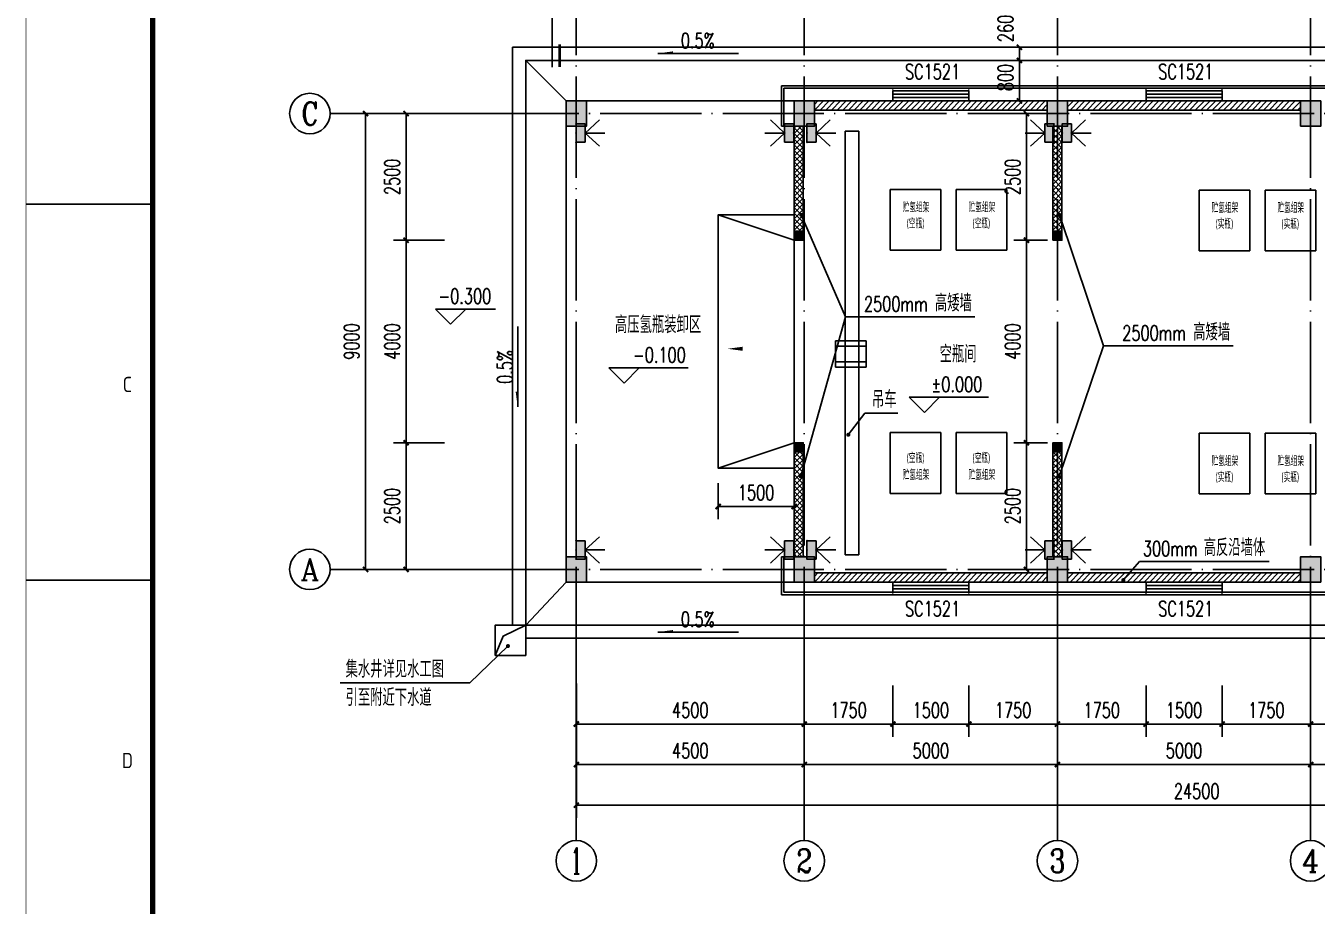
# Model space of a CAD drawing. Extents: x 170390 to 475615, y -37034 to 38097.
# Drawn here: x 291645 to 317145, y -245 to 17137 of the extents above; entities that cross this region are included whole.
import ezdxf
from ezdxf.enums import TextEntityAlignment as Align

# ---------------------------------------------------------------- set-up
doc = ezdxf.new("R2010")
doc.units = 0
doc.header["$LTSCALE"] = 1000
doc.header["$MEASUREMENT"] = 0
doc.linetypes.add('DASHED', pattern=[19.05, 12.7, -6.35])
doc.linetypes.add('DOTE', pattern=[2.42, 2, -0.2, 0.02, -0.2])
doc.layers.get('0').update_dxf_attribs({"color": 8})
doc.layers.get('Defpoints').update_dxf_attribs({"color": 8})
for name, color, linetype in [('-人员定位', 6, 'Continuous'), ('3T_WOOD', 8, 'Continuous'), ('AXIS', 8, 'Continuous'), ('AXIS_TEXT', 8, 'Continuous'), ('COLUMN', 8, 'Continuous'), ('DIM_ELEV', 8, 'Continuous'), ('DIM_IDEN', 8, 'Continuous'), ('DIM_LEAD', 8, 'Continuous'), ('DIM_SYMB', 8, 'Continuous'), ('DOTE', 8, 'DOTE'), ('PUB_DIM', 8, 'Continuous'), ('PUB_HATCH', 8, 'Continuous'), ('PUB_TEXT', 8, 'Continuous'), ('WALL', 8, 'Continuous'), ('WINDOW', 8, 'Continuous'), ('WINDOW_TEXT', 8, 'Continuous'), ('坡道', 8, 'Continuous'), ('设备外形', 8, 'Continuous'), ('轻质板', 8, 'Continuous')]:
    doc.layers.add(name, color=color, linetype=linetype)
doc.styles.add('_TCH_AXIS', font='COMPLEX.shx', dxfattribs={"bigfont": 'dxt.shx'})
doc.styles.add('_TCH_DIM', font='SIMPLEX', dxfattribs={"bigfont": 'GBCBIG'})
doc.styles.add('_TCH_DIM_T3', font='SIMPLEX', dxfattribs={"width": 0.705882, "bigfont": 'GBCBIG'})
doc.styles.add('_TCH_WINDOW', font='SIMPLEX', dxfattribs={"bigfont": 'GBCBIG'})
doc.styles.add('COMPLEX', font='COMPLEX')
doc.styles.get("Standard").update_dxf_attribs({"font": 'GBENOR', "bigfont": 'GBCBIG'})
doc.dimstyles.new('_TCH_ARCH&&100', dxfattribs={"dimtxt": 297.5, "dimasz": 100, "dimexe": 250, "dimexo": 300, "dimgap": 126.25, "dimtad": 1, "dimdec": 0, "dimzin": 0, "dimdsep": 46, "dimtxsty": '_TCH_DIM_T3', "dimblk": 'ARCHTICK', "dimcen": 0.09, "dimclrt": 7, "dimazin": 2, "dimtfac": 1, "dimtdec": 0, "dimtix": 1, "dimtmove": 2, "dimatfit": 3, "dimldrblk": 'ARCHTICK', "dimfxl": 0, "dimtolj": 1, "dimtzin": 0, "dimarcsym": 0})

# ---------------------------------------------------------------- blocks, each defined once
blk = doc.blocks.new('GEDI_WK_A1')
at = {"color": 3}
for p, q in [((25, 445.5), (0, 445.5)), ((25, 371.25), (0, 371.25))]:
    blk.add_line(p, q, dxfattribs=at)
for points, const_width in [([(0, 0), (841, 0), (841, 594), (0, 594)], 0.1), ([(25, 10), (831, 10), (831, 584), (25, 584)], 1)]:
    blk.add_lwpolyline(points, close=True, dxfattribs=dict(at, const_width=const_width))
for s, p in [('C', (20, 408.38)), ('D', (20, 334.12))]:
    blk.add_text(s, height=3, dxfattribs=at).set_placement(p, align=Align.CENTER)
blk = doc.blocks.new('_ArchTick')
at = {"color": 0, "linetype": 'ByBlock', "const_width": 0.4}
blk.add_lwpolyline([(-0.5, -0.5), (0.5, 0.5)], dxfattribs=at)
blk = doc.blocks.new('*D35')
at = {"layer": 'Defpoints', "color": 0, "transparency": 16777216}
for p in [(311404, 8904), (312119, 8904), (312119, 6404)]:
    blk.add_point(p, dxfattribs=at)
at = {"layer": 'PUB_DIM', "color": 0, "lineweight": -2, "transparency": 16777216}
for p, q in [((311819, 8904), (311154, 8904)), ((311404, 6404), (311404, 8904)), ((311819, 6404), (311154, 6404))]:
    blk.add_line(p, q, dxfattribs=at)
at = {"layer": 'PUB_DIM', "color": 0, "lineweight": -2, "transparency": 16777216, "xscale": 100, "yscale": 100, "zscale": 100}
for p, rotation in [((311404, 8904), 90), ((311404, 6404), 270)]:
    blk.add_blockref('_ArchTick', p, dxfattribs=dict(at, rotation=rotation))
at = {"layer": 'PUB_DIM', "color": 7, "transparency": 16777216, "insert": (311129, 7654), "char_height": 297.5, "attachment_point": 5, "rotation": 90, "style": '_TCH_DIM_T3'}
blk.add_mtext('\\A1;2500', dxfattribs=at)
blk = doc.blocks.new('*D36')
at = {"layer": 'Defpoints', "color": 0, "transparency": 16777216}
for p in [(311404, 12904), (312119, 12904), (312119, 8904)]:
    blk.add_point(p, dxfattribs=at)
at = {"layer": 'PUB_DIM', "color": 0, "lineweight": -2, "transparency": 16777216}
for p, q in [((311819, 12904), (311154, 12904)), ((311404, 8904), (311404, 12904)), ((311819, 8904), (311154, 8904))]:
    blk.add_line(p, q, dxfattribs=at)
at = {"layer": 'PUB_DIM', "color": 0, "lineweight": -2, "transparency": 16777216, "xscale": 100, "yscale": 100, "zscale": 100}
for p, rotation in [((311404, 12904), 90), ((311404, 8904), 270)]:
    blk.add_blockref('_ArchTick', p, dxfattribs=dict(at, rotation=rotation))
at = {"layer": 'PUB_DIM', "color": 7, "transparency": 16777216, "insert": (311129, 10904), "char_height": 297.5, "attachment_point": 5, "rotation": 90, "style": '_TCH_DIM_T3'}
blk.add_mtext('\\A1;4000', dxfattribs=at)
blk = doc.blocks.new('*D37')
at = {"layer": 'Defpoints', "color": 0, "transparency": 16777216}
for p in [(311404, 15404), (312119, 15404), (312119, 12904)]:
    blk.add_point(p, dxfattribs=at)
at = {"layer": 'PUB_DIM', "color": 0, "lineweight": -2, "transparency": 16777216}
for p, q in [((311819, 15404), (311154, 15404)), ((311404, 12904), (311404, 15404)), ((311819, 12904), (311154, 12904))]:
    blk.add_line(p, q, dxfattribs=at)
at = {"layer": 'PUB_DIM', "color": 0, "lineweight": -2, "transparency": 16777216, "xscale": 100, "yscale": 100, "zscale": 100}
for p, rotation in [((311404, 15404), 90), ((311404, 12904), 270)]:
    blk.add_blockref('_ArchTick', p, dxfattribs=dict(at, rotation=rotation))
at = {"layer": 'PUB_DIM', "color": 7, "transparency": 16777216, "insert": (311129, 14154), "char_height": 297.5, "attachment_point": 5, "rotation": 90, "style": '_TCH_DIM_T3'}
blk.add_mtext('\\A1;2500', dxfattribs=at)
blk = doc.blocks.new('*D75')
at = {"layer": 'Defpoints', "color": 0, "transparency": 16777216}
for p in [(305316, 8404), (306816, 8404), (306816, 7646)]:
    blk.add_point(p, dxfattribs=at)
at = {"layer": 'PUB_DIM', "color": 0, "lineweight": -2, "transparency": 16777216}
for p, q in [((305316, 8104), (305316, 7396)), ((306816, 8104), (306816, 7396)), ((305316, 7646), (306816, 7646))]:
    blk.add_line(p, q, dxfattribs=at)
at = {"layer": 'PUB_DIM', "color": 0, "lineweight": -2, "transparency": 16777216, "xscale": 100, "yscale": 100, "zscale": 100, "rotation": 180}
blk.add_blockref('_ArchTick', (305316, 7646), dxfattribs=at)
at = {"layer": 'PUB_DIM', "color": 0, "lineweight": -2, "transparency": 16777216, "xscale": 100, "yscale": 100, "zscale": 100}
blk.add_blockref('_ArchTick', (306816, 7646), dxfattribs=at)
at = {"layer": 'PUB_DIM', "color": 7, "transparency": 16777216, "insert": (306066, 7921), "char_height": 297.5, "attachment_point": 5, "style": '_TCH_DIM_T3'}
blk.add_mtext('\\A1;1500', dxfattribs=at)
blk = doc.blocks.new('*D174')
at = {"layer": 'Defpoints', "color": 0, "transparency": 16777216}
for p in [(299154, 8904), (300214, 8904), (300214, 6404)]:
    blk.add_point(p, dxfattribs=at)
at = {"layer": 'PUB_DIM', "color": 0, "lineweight": -2, "transparency": 16777216}
for p, q in [((299914, 8904), (298904, 8904)), ((299154, 6404), (299154, 8904)), ((299914, 6404), (298904, 6404))]:
    blk.add_line(p, q, dxfattribs=at)
at = {"layer": 'PUB_DIM', "color": 0, "lineweight": -2, "transparency": 16777216, "xscale": 100, "yscale": 100, "zscale": 100}
for p, rotation in [((299154, 8904), 90), ((299154, 6404), 270)]:
    blk.add_blockref('_ArchTick', p, dxfattribs=dict(at, rotation=rotation))
at = {"layer": 'PUB_DIM', "color": 7, "transparency": 16777216, "insert": (298879, 7654), "char_height": 297.5, "attachment_point": 5, "rotation": 90, "style": '_TCH_DIM_T3'}
blk.add_mtext('\\A1;2500', dxfattribs=at)
blk = doc.blocks.new('*D175')
at = {"layer": 'Defpoints', "color": 0, "transparency": 16777216}
for p in [(299154, 12904), (300214, 12904), (300214, 8904)]:
    blk.add_point(p, dxfattribs=at)
at = {"layer": 'PUB_DIM', "color": 0, "lineweight": -2, "transparency": 16777216}
for p, q in [((299914, 12904), (298904, 12904)), ((299154, 8904), (299154, 12904)), ((299914, 8904), (298904, 8904))]:
    blk.add_line(p, q, dxfattribs=at)
at = {"layer": 'PUB_DIM', "color": 0, "lineweight": -2, "transparency": 16777216, "xscale": 100, "yscale": 100, "zscale": 100}
for p, rotation in [((299154, 12904), 90), ((299154, 8904), 270)]:
    blk.add_blockref('_ArchTick', p, dxfattribs=dict(at, rotation=rotation))
at = {"layer": 'PUB_DIM', "color": 7, "transparency": 16777216, "insert": (298879, 10904), "char_height": 297.5, "attachment_point": 5, "rotation": 90, "style": '_TCH_DIM_T3'}
blk.add_mtext('\\A1;4000', dxfattribs=at)
blk = doc.blocks.new('*D176')
at = {"layer": 'Defpoints', "color": 0, "transparency": 16777216}
for p in [(299154, 15404), (300214, 15404), (300214, 12904)]:
    blk.add_point(p, dxfattribs=at)
at = {"layer": 'PUB_DIM', "color": 0, "lineweight": -2, "transparency": 16777216}
for p, q in [((299914, 15404), (298904, 15404)), ((299154, 12904), (299154, 15404)), ((299914, 12904), (298904, 12904))]:
    blk.add_line(p, q, dxfattribs=at)
at = {"layer": 'PUB_DIM', "color": 0, "lineweight": -2, "transparency": 16777216, "xscale": 100, "yscale": 100, "zscale": 100}
for p, rotation in [((299154, 15404), 90), ((299154, 12904), 270)]:
    blk.add_blockref('_ArchTick', p, dxfattribs=dict(at, rotation=rotation))
at = {"layer": 'PUB_DIM', "color": 7, "transparency": 16777216, "insert": (298879, 14154), "char_height": 297.5, "attachment_point": 5, "rotation": 90, "style": '_TCH_DIM_T3'}
blk.add_mtext('\\A1;2500', dxfattribs=at)
blk = doc.blocks.new('*D183')
at = {"layer": 'Defpoints', "color": 0, "transparency": 16777216}
for p in [(302516, 4410), (307016, 4410), (307016, 3350)]:
    blk.add_point(p, dxfattribs=at)
at = {"layer": 'PUB_DIM', "color": 0, "lineweight": -2, "transparency": 16777216}
for p, q in [((302516, 4110), (302516, 3100)), ((307016, 4110), (307016, 3100)), ((302516, 3350), (307016, 3350))]:
    blk.add_line(p, q, dxfattribs=at)
at = {"layer": 'PUB_DIM', "color": 0, "lineweight": -2, "transparency": 16777216, "xscale": 100, "yscale": 100, "zscale": 100, "rotation": 180}
blk.add_blockref('_ArchTick', (302516, 3350), dxfattribs=at)
at = {"layer": 'PUB_DIM', "color": 0, "lineweight": -2, "transparency": 16777216, "xscale": 100, "yscale": 100, "zscale": 100}
blk.add_blockref('_ArchTick', (307016, 3350), dxfattribs=at)
at = {"layer": 'PUB_DIM', "color": 7, "transparency": 16777216, "insert": (304766, 3625), "char_height": 297.5, "attachment_point": 5, "style": '_TCH_DIM_T3'}
blk.add_mtext('\\A1;4500', dxfattribs=at)
blk = doc.blocks.new('*D184')
at = {"layer": 'Defpoints', "color": 0, "transparency": 16777216}
for p in [(307016, 4410), (308766, 4410), (308766, 3350)]:
    blk.add_point(p, dxfattribs=at)
at = {"layer": 'PUB_DIM', "color": 0, "lineweight": -2, "transparency": 16777216}
for p, q in [((307016, 4110), (307016, 3100)), ((308766, 4110), (308766, 3100)), ((307016, 3350), (308766, 3350))]:
    blk.add_line(p, q, dxfattribs=at)
at = {"layer": 'PUB_DIM', "color": 0, "lineweight": -2, "transparency": 16777216, "xscale": 100, "yscale": 100, "zscale": 100, "rotation": 180}
blk.add_blockref('_ArchTick', (307016, 3350), dxfattribs=at)
at = {"layer": 'PUB_DIM', "color": 0, "lineweight": -2, "transparency": 16777216, "xscale": 100, "yscale": 100, "zscale": 100}
blk.add_blockref('_ArchTick', (308766, 3350), dxfattribs=at)
at = {"layer": 'PUB_DIM', "color": 7, "transparency": 16777216, "insert": (307891, 3625), "char_height": 297.5, "attachment_point": 5, "style": '_TCH_DIM_T3'}
blk.add_mtext('\\A1;1750', dxfattribs=at)
blk = doc.blocks.new('*D185')
at = {"layer": 'Defpoints', "color": 0, "transparency": 16777216}
for p in [(308766, 4410), (310266, 4410), (310266, 3350)]:
    blk.add_point(p, dxfattribs=at)
at = {"layer": 'PUB_DIM', "color": 0, "lineweight": -2, "transparency": 16777216}
for p, q in [((308766, 4110), (308766, 3100)), ((310266, 4110), (310266, 3100)), ((308766, 3350), (310266, 3350))]:
    blk.add_line(p, q, dxfattribs=at)
at = {"layer": 'PUB_DIM', "color": 0, "lineweight": -2, "transparency": 16777216, "xscale": 100, "yscale": 100, "zscale": 100, "rotation": 180}
blk.add_blockref('_ArchTick', (308766, 3350), dxfattribs=at)
at = {"layer": 'PUB_DIM', "color": 0, "lineweight": -2, "transparency": 16777216, "xscale": 100, "yscale": 100, "zscale": 100}
blk.add_blockref('_ArchTick', (310266, 3350), dxfattribs=at)
at = {"layer": 'PUB_DIM', "color": 7, "transparency": 16777216, "insert": (309516, 3625), "char_height": 297.5, "attachment_point": 5, "style": '_TCH_DIM_T3'}
blk.add_mtext('\\A1;1500', dxfattribs=at)
blk = doc.blocks.new('*D186')
at = {"layer": 'Defpoints', "color": 0, "transparency": 16777216}
for p in [(310266, 4410), (312016, 4410), (312016, 3350)]:
    blk.add_point(p, dxfattribs=at)
at = {"layer": 'PUB_DIM', "color": 0, "lineweight": -2, "transparency": 16777216}
for p, q in [((310266, 4110), (310266, 3100)), ((312016, 4110), (312016, 3100)), ((310266, 3350), (312016, 3350))]:
    blk.add_line(p, q, dxfattribs=at)
at = {"layer": 'PUB_DIM', "color": 0, "lineweight": -2, "transparency": 16777216, "xscale": 100, "yscale": 100, "zscale": 100, "rotation": 180}
blk.add_blockref('_ArchTick', (310266, 3350), dxfattribs=at)
at = {"layer": 'PUB_DIM', "color": 0, "lineweight": -2, "transparency": 16777216, "xscale": 100, "yscale": 100, "zscale": 100}
blk.add_blockref('_ArchTick', (312016, 3350), dxfattribs=at)
at = {"layer": 'PUB_DIM', "color": 7, "transparency": 16777216, "insert": (311141, 3625), "char_height": 297.5, "attachment_point": 5, "style": '_TCH_DIM_T3'}
blk.add_mtext('\\A1;1750', dxfattribs=at)
blk = doc.blocks.new('*D187')
at = {"layer": 'Defpoints', "color": 0, "transparency": 16777216}
for p in [(312016, 4410), (313766, 4410), (313766, 3350)]:
    blk.add_point(p, dxfattribs=at)
at = {"layer": 'PUB_DIM', "color": 0, "lineweight": -2, "transparency": 16777216}
for p, q in [((312016, 4110), (312016, 3100)), ((313766, 4110), (313766, 3100)), ((312016, 3350), (313766, 3350))]:
    blk.add_line(p, q, dxfattribs=at)
at = {"layer": 'PUB_DIM', "color": 0, "lineweight": -2, "transparency": 16777216, "xscale": 100, "yscale": 100, "zscale": 100, "rotation": 180}
blk.add_blockref('_ArchTick', (312016, 3350), dxfattribs=at)
at = {"layer": 'PUB_DIM', "color": 0, "lineweight": -2, "transparency": 16777216, "xscale": 100, "yscale": 100, "zscale": 100}
blk.add_blockref('_ArchTick', (313766, 3350), dxfattribs=at)
at = {"layer": 'PUB_DIM', "color": 7, "transparency": 16777216, "insert": (312891, 3625), "char_height": 297.5, "attachment_point": 5, "style": '_TCH_DIM_T3'}
blk.add_mtext('\\A1;1750', dxfattribs=at)
blk = doc.blocks.new('*D188')
at = {"layer": 'Defpoints', "color": 0, "transparency": 16777216}
for p in [(313766, 4410), (315266, 4410), (315266, 3350)]:
    blk.add_point(p, dxfattribs=at)
at = {"layer": 'PUB_DIM', "color": 0, "lineweight": -2, "transparency": 16777216}
for p, q in [((313766, 4110), (313766, 3100)), ((315266, 4110), (315266, 3100)), ((313766, 3350), (315266, 3350))]:
    blk.add_line(p, q, dxfattribs=at)
at = {"layer": 'PUB_DIM', "color": 0, "lineweight": -2, "transparency": 16777216, "xscale": 100, "yscale": 100, "zscale": 100, "rotation": 180}
blk.add_blockref('_ArchTick', (313766, 3350), dxfattribs=at)
at = {"layer": 'PUB_DIM', "color": 0, "lineweight": -2, "transparency": 16777216, "xscale": 100, "yscale": 100, "zscale": 100}
blk.add_blockref('_ArchTick', (315266, 3350), dxfattribs=at)
at = {"layer": 'PUB_DIM', "color": 7, "transparency": 16777216, "insert": (314516, 3625), "char_height": 297.5, "attachment_point": 5, "style": '_TCH_DIM_T3'}
blk.add_mtext('\\A1;1500', dxfattribs=at)
blk = doc.blocks.new('*D189')
at = {"layer": 'Defpoints', "color": 0, "transparency": 16777216}
for p in [(315266, 4410), (317016, 4410), (317016, 3350)]:
    blk.add_point(p, dxfattribs=at)
at = {"layer": 'PUB_DIM', "color": 0, "lineweight": -2, "transparency": 16777216}
for p, q in [((315266, 4110), (315266, 3100)), ((317016, 4110), (317016, 3100)), ((315266, 3350), (317016, 3350))]:
    blk.add_line(p, q, dxfattribs=at)
at = {"layer": 'PUB_DIM', "color": 0, "lineweight": -2, "transparency": 16777216, "xscale": 100, "yscale": 100, "zscale": 100, "rotation": 180}
blk.add_blockref('_ArchTick', (315266, 3350), dxfattribs=at)
at = {"layer": 'PUB_DIM', "color": 0, "lineweight": -2, "transparency": 16777216, "xscale": 100, "yscale": 100, "zscale": 100}
blk.add_blockref('_ArchTick', (317016, 3350), dxfattribs=at)
at = {"layer": 'PUB_DIM', "color": 7, "transparency": 16777216, "insert": (316141, 3625), "char_height": 297.5, "attachment_point": 5, "style": '_TCH_DIM_T3'}
blk.add_mtext('\\A1;1750', dxfattribs=at)
blk = doc.blocks.new('*D190')
at = {"layer": 'Defpoints', "color": 0, "transparency": 16777216}
for p in [(317016, 4410), (318766, 4410), (318766, 3350)]:
    blk.add_point(p, dxfattribs=at)
at = {"layer": 'PUB_DIM', "color": 0, "lineweight": -2, "transparency": 16777216}
for p, q in [((317016, 4110), (317016, 3100)), ((318766, 4110), (318766, 3100)), ((317016, 3350), (318766, 3350))]:
    blk.add_line(p, q, dxfattribs=at)
at = {"layer": 'PUB_DIM', "color": 0, "lineweight": -2, "transparency": 16777216, "xscale": 100, "yscale": 100, "zscale": 100, "rotation": 180}
blk.add_blockref('_ArchTick', (317016, 3350), dxfattribs=at)
at = {"layer": 'PUB_DIM', "color": 0, "lineweight": -2, "transparency": 16777216, "xscale": 100, "yscale": 100, "zscale": 100}
blk.add_blockref('_ArchTick', (318766, 3350), dxfattribs=at)
at = {"layer": 'PUB_DIM', "color": 7, "transparency": 16777216, "insert": (317891, 3625), "char_height": 297.5, "attachment_point": 5, "style": '_TCH_DIM_T3'}
blk.add_mtext('\\A1;1750', dxfattribs=at)
blk = doc.blocks.new('*D197')
at = {"layer": 'Defpoints', "color": 0, "transparency": 16777216}
for p in [(310759, 16454), (311265, 16454), (310759, 15654)]:
    blk.add_point(p, dxfattribs=at)
at = {"layer": 'PUB_DIM', "color": 0, "lineweight": -2, "transparency": 16777216}
for p, q in [((311059, 16454), (311515, 16454)), ((311265, 15654), (311265, 16454)), ((311059, 15654), (311515, 15654))]:
    blk.add_line(p, q, dxfattribs=at)
at = {"layer": 'PUB_DIM', "color": 0, "lineweight": -2, "transparency": 16777216, "xscale": 100, "yscale": 100, "zscale": 100}
for p, rotation in [((311265, 16454), 90), ((311265, 15654), 270)]:
    blk.add_blockref('_ArchTick', p, dxfattribs=dict(at, rotation=rotation))
at = {"layer": 'PUB_DIM', "color": 7, "transparency": 16777216, "insert": (310990, 16115), "char_height": 297.5, "attachment_point": 5, "rotation": 90, "style": '_TCH_DIM_T3'}
blk.add_mtext('\\A1;800', dxfattribs=at)
blk = doc.blocks.new('*D198')
at = {"layer": 'Defpoints', "color": 0, "transparency": 16777216}
for p in [(310759, 16714), (311265, 16714), (310759, 16454)]:
    blk.add_point(p, dxfattribs=at)
at = {"layer": 'PUB_DIM', "color": 0, "lineweight": -2, "transparency": 16777216}
for p, q in [((311059, 16714), (311515, 16714)), ((311265, 16454), (311265, 16714)), ((311059, 16454), (311515, 16454))]:
    blk.add_line(p, q, dxfattribs=at)
at = {"layer": 'PUB_DIM', "color": 0, "lineweight": -2, "transparency": 16777216, "xscale": 100, "yscale": 100, "zscale": 100}
for p, rotation in [((311265, 16714), 90), ((311265, 16454), 270)]:
    blk.add_blockref('_ArchTick', p, dxfattribs=dict(at, rotation=rotation))
at = {"layer": 'PUB_DIM', "color": 7, "transparency": 16777216, "insert": (310990, 17084), "char_height": 297.5, "attachment_point": 5, "rotation": 90, "style": '_TCH_DIM_T3'}
blk.add_mtext('\\A1;260', dxfattribs=at)
blk = doc.blocks.new('*D199')
at = {"layer": 'AXIS', "color": 0, "lineweight": -2, "transparency": 16777216}
for p, q in [((300266, 15404), (298104, 15404)), ((298354, 6404), (298354, 15404)), ((300266, 6404), (298104, 6404))]:
    blk.add_line(p, q, dxfattribs=at)
at = {"layer": 'Defpoints', "color": 0, "transparency": 16777216}
for p in [(298354, 15404), (300566, 15404), (300566, 6404)]:
    blk.add_point(p, dxfattribs=at)
at = {"layer": 'AXIS', "color": 0, "lineweight": -2, "transparency": 16777216, "xscale": 100, "yscale": 100, "zscale": 100}
for p, rotation in [((298354, 15404), 90), ((298354, 6404), 270)]:
    blk.add_blockref('_ArchTick', p, dxfattribs=dict(at, rotation=rotation))
at = {"layer": 'AXIS', "color": 7, "transparency": 16777216, "insert": (298079, 10904), "char_height": 297.5, "attachment_point": 5, "rotation": 90, "style": '_TCH_DIM_T3'}
blk.add_mtext('\\A1;9000', dxfattribs=at)
blk = doc.blocks.new('*D209')
at = {"layer": 'AXIS', "color": 0, "lineweight": -2, "transparency": 16777216}
for p, q in [((302516, 4154), (302516, 2300)), ((307016, 4154), (307016, 2300)), ((302516, 2550), (307016, 2550))]:
    blk.add_line(p, q, dxfattribs=at)
at = {"layer": 'Defpoints', "color": 0, "transparency": 16777216}
for p in [(302516, 4454), (307016, 4454), (307016, 2550)]:
    blk.add_point(p, dxfattribs=at)
at = {"layer": 'AXIS', "color": 0, "lineweight": -2, "transparency": 16777216, "xscale": 100, "yscale": 100, "zscale": 100, "rotation": 180}
blk.add_blockref('_ArchTick', (302516, 2550), dxfattribs=at)
at = {"layer": 'AXIS', "color": 0, "lineweight": -2, "transparency": 16777216, "xscale": 100, "yscale": 100, "zscale": 100}
blk.add_blockref('_ArchTick', (307016, 2550), dxfattribs=at)
at = {"layer": 'AXIS', "color": 7, "transparency": 16777216, "insert": (304766, 2825), "char_height": 297.5, "attachment_point": 5, "style": '_TCH_DIM_T3'}
blk.add_mtext('\\A1;4500', dxfattribs=at)
blk = doc.blocks.new('*D210')
at = {"layer": 'AXIS', "color": 0, "lineweight": -2, "transparency": 16777216}
for p, q in [((307016, 4154), (307016, 2300)), ((312016, 4154), (312016, 2300)), ((307016, 2550), (312016, 2550))]:
    blk.add_line(p, q, dxfattribs=at)
at = {"layer": 'Defpoints', "color": 0, "transparency": 16777216}
for p in [(307016, 4454), (312016, 4454), (312016, 2550)]:
    blk.add_point(p, dxfattribs=at)
at = {"layer": 'AXIS', "color": 0, "lineweight": -2, "transparency": 16777216, "xscale": 100, "yscale": 100, "zscale": 100, "rotation": 180}
blk.add_blockref('_ArchTick', (307016, 2550), dxfattribs=at)
at = {"layer": 'AXIS', "color": 0, "lineweight": -2, "transparency": 16777216, "xscale": 100, "yscale": 100, "zscale": 100}
blk.add_blockref('_ArchTick', (312016, 2550), dxfattribs=at)
at = {"layer": 'AXIS', "color": 7, "transparency": 16777216, "insert": (309516, 2825), "char_height": 297.5, "attachment_point": 5, "style": '_TCH_DIM_T3'}
blk.add_mtext('\\A1;5000', dxfattribs=at)
blk = doc.blocks.new('*D211')
at = {"layer": 'AXIS', "color": 0, "lineweight": -2, "transparency": 16777216}
for p, q in [((312016, 4154), (312016, 2300)), ((317016, 4154), (317016, 2300)), ((312016, 2550), (317016, 2550))]:
    blk.add_line(p, q, dxfattribs=at)
at = {"layer": 'Defpoints', "color": 0, "transparency": 16777216}
for p in [(312016, 4454), (317016, 4454), (317016, 2550)]:
    blk.add_point(p, dxfattribs=at)
at = {"layer": 'AXIS', "color": 0, "lineweight": -2, "transparency": 16777216, "xscale": 100, "yscale": 100, "zscale": 100, "rotation": 180}
blk.add_blockref('_ArchTick', (312016, 2550), dxfattribs=at)
at = {"layer": 'AXIS', "color": 0, "lineweight": -2, "transparency": 16777216, "xscale": 100, "yscale": 100, "zscale": 100}
blk.add_blockref('_ArchTick', (317016, 2550), dxfattribs=at)
at = {"layer": 'AXIS', "color": 7, "transparency": 16777216, "insert": (314516, 2825), "char_height": 297.5, "attachment_point": 5, "style": '_TCH_DIM_T3'}
blk.add_mtext('\\A1;5000', dxfattribs=at)
blk = doc.blocks.new('*D212')
at = {"layer": 'AXIS', "color": 0, "lineweight": -2, "transparency": 16777216}
for p, q in [((317016, 4154), (317016, 2300)), ((322016, 4154), (322016, 2300)), ((317016, 2550), (322016, 2550))]:
    blk.add_line(p, q, dxfattribs=at)
at = {"layer": 'Defpoints', "color": 0, "transparency": 16777216}
for p in [(317016, 4454), (322016, 4454), (322016, 2550)]:
    blk.add_point(p, dxfattribs=at)
at = {"layer": 'AXIS', "color": 0, "lineweight": -2, "transparency": 16777216, "xscale": 100, "yscale": 100, "zscale": 100, "rotation": 180}
blk.add_blockref('_ArchTick', (317016, 2550), dxfattribs=at)
at = {"layer": 'AXIS', "color": 0, "lineweight": -2, "transparency": 16777216, "xscale": 100, "yscale": 100, "zscale": 100}
blk.add_blockref('_ArchTick', (322016, 2550), dxfattribs=at)
at = {"layer": 'AXIS', "color": 7, "transparency": 16777216, "insert": (319516, 2825), "char_height": 297.5, "attachment_point": 5, "style": '_TCH_DIM_T3'}
blk.add_mtext('\\A1;5000', dxfattribs=at)
blk = doc.blocks.new('*D214')
at = {"layer": 'AXIS', "color": 0, "lineweight": -2, "transparency": 16777216}
for p, q in [((302516, 4154), (302516, 1500)), ((327016, 4154), (327016, 1500)), ((302516, 1750), (327016, 1750))]:
    blk.add_line(p, q, dxfattribs=at)
at = {"layer": 'Defpoints', "color": 0, "transparency": 16777216}
for p in [(302516, 4454), (327016, 4454), (327016, 1750)]:
    blk.add_point(p, dxfattribs=at)
at = {"layer": 'AXIS', "color": 0, "lineweight": -2, "transparency": 16777216, "xscale": 100, "yscale": 100, "zscale": 100, "rotation": 180}
blk.add_blockref('_ArchTick', (302516, 1750), dxfattribs=at)
at = {"layer": 'AXIS', "color": 0, "lineweight": -2, "transparency": 16777216, "xscale": 100, "yscale": 100, "zscale": 100}
blk.add_blockref('_ArchTick', (327016, 1750), dxfattribs=at)
at = {"layer": 'AXIS', "color": 7, "transparency": 16777216, "insert": (314766, 2025), "char_height": 297.5, "attachment_point": 5, "style": '_TCH_DIM_T3'}
blk.add_mtext('\\A1;24500', dxfattribs=at)
blk = doc.blocks.new('_FZH')
blk.add_lwpolyline([(-0.5, -0.5), (0.5, -0.5), (0.5, 0.5), (-0.5, 0.5)], close=True)
at = {"layer": 'PUB_HATCH'}
blk.add_solid([(-0.5, -0.5), (0.5, -0.5), (-0.5, 0.5), (0.5, 0.5)], dxfattribs=at)
blk = doc.blocks.new('_AXISO')
blk.add_circle((0, 0), 0.5)
at = {"layer": 'AXIS_TEXT', "style": 'COMPLEX', "width": 1.041667}
blk.add_attdef('A', text='', height=0.56, dxfattribs=at).set_placement((-0.25, -0.28), (0.25, -0.28), align=Align.FIT)
blk = doc.blocks.new('定位基站')
at = {"layer": '-人员定位', "ltscale": 0.01}
h = blk.add_hatch(color=256, dxfattribs=at)
h.dxf.hatch_style = 1
h.paths.add_polyline_path([(406524, 477798), (406524, 477617), (406162, 477617), (406162, 477798)])
at = {"layer": '-人员定位', "color": 6}
for p, q in [((406343, 477798), (406343, 478186)), ((406343, 477798), (406082, 478077)), ((406343, 477798), (406604, 478077)), ((406343, 477995), (406343, 477995)), ((406162, 477798), (406524, 477798)), ((406162, 477617), (406162, 477798)), ((406524, 477617), (406162, 477617)), ((406524, 477798), (406524, 477617))]:
    blk.add_line(p, q, dxfattribs=at)
for p in [(406162, 477617), (406343, 477798), (406343, 477617), (406524, 477617)]:
    blk.add_point(p, dxfattribs=at)

msp = doc.modelspace()

# ---------------------------------------------------------------- hatches: boundary and pattern name
at = {"layer": 'DIM_SYMB'}
for points in [[(304124.5, 16592.2), (304424.5, 16592.2), (304424.5, 16632.2)], [(301358.1, 9611.1), (301358.1, 9911.1), (301318.1, 9911.1)], [(304124.5, 5166.6), (304424.5, 5166.6), (304424.5, 5206.6)]]:
    msp.add_hatch(color=256, dxfattribs=at).paths.add_polyline_path(points)
at = {"layer": 'WALL'}
h = msp.add_hatch(dxfattribs=at)
h.set_pattern_fill('ANSI31', color=251, scale=50, style=0)
h.set_pattern_definition([(45, (307215.54, 15474.36), (-56.1266, 56.1266), [])])
h.paths.add_polyline_path([(311815.5, 15474.4), (311815.5, 15654.4), (307215.5, 15654.4), (307215.5, 15474.4)])
h.paths.add_polyline_path([(316815.5, 15474.4), (316815.5, 15654.4), (312215.5, 15654.4), (312215.5, 15474.4)])
h = msp.add_hatch(dxfattribs=at)
h.set_pattern_fill('ANSI37', color=245, scale=50, style=0)
h.set_pattern_definition([(45, (306815.54, 6704.36), (-56.1266, 56.1266), []), (135, (306815.54, 6704.36), (-56.1266, -56.1266), [])])
h.paths.add_polyline_path([(306815.5, 14654.4), (306995.5, 14654.4), (306995.5, 15154.4), (306815.5, 15154.4)])
h.paths.add_polyline_path([(306995.5, 14654.4), (306815.5, 14654.4), (306815.5, 13084.4), (306995.5, 13084.4)])
h.paths.add_polyline_path([(306995.5, 8724.4), (306815.5, 8724.4), (306815.5, 7154.4), (306995.5, 7154.4)])
h.paths.add_polyline_path([(306995.5, 7154.4), (306815.5, 7154.4), (306815.5, 6654.4), (306995.5, 6654.4)])
h = msp.add_hatch(dxfattribs=at)
h.set_pattern_fill('ANSI37', color=245, scale=50, style=0)
h.set_pattern_definition([(45, (311925.54, 6704.36), (-56.1266, 56.1266), []), (135, (311925.54, 6704.36), (-56.1266, -56.1266), [])])
h.paths.add_polyline_path([(312015.5, 14504.4), (312105.5, 14504.4), (312105.5, 15154.4), (312015.5, 15154.4)])
h.paths.add_polyline_path([(312015.5, 15154.4), (311925.5, 15154.4), (311925.5, 14504.4), (312015.5, 14504.4)])
h.paths.add_polyline_path([(312015.5, 14504.4), (311925.5, 14504.4), (311925.5, 13084.4), (312015.5, 13084.4)])
h.paths.add_polyline_path([(312015.5, 13084.4), (312105.5, 13084.4), (312105.5, 14504.4), (312015.5, 14504.4)])
h.paths.add_polyline_path([(312105.5, 8724.4), (312015.5, 8724.4), (312015.5, 7104.4), (312105.5, 7104.4)])
h.paths.add_polyline_path([(312015.5, 8724.4), (311925.5, 8724.4), (311925.5, 7104.4), (312015.5, 7104.4)])
h.paths.add_polyline_path([(312015.5, 7104.4), (311925.5, 7104.4), (311925.5, 6654.4), (312015.5, 6654.4)])
h.paths.add_polyline_path([(312015.5, 6654.4), (312105.5, 6654.4), (312105.5, 7104.4), (312015.5, 7104.4)])
h = msp.add_hatch(dxfattribs=at)
h.set_pattern_fill('ANSI31', color=251, scale=50, style=0)
h.set_pattern_definition([(45, (307215.54, 6154.36), (-56.1266, 56.1266), [])])
h.paths.add_polyline_path([(307215.5, 6334.4), (307215.5, 6154.4), (311815.5, 6154.4), (311815.5, 6334.4)])
h.paths.add_polyline_path([(316815.5, 6154.4), (316815.5, 6334.4), (312215.5, 6334.4), (312215.5, 6154.4)])

# ---------------------------------------------------------------- linework, layer by layer
at = {"layer": '3T_WOOD'}
for p, q in [((302315.5, 15654.4), (301515.5, 16454.4)), ((302315.5, 6154.4), (301515.5, 5304.4))]:
    msp.add_line(p, q, dxfattribs=at)
for points in [[(301255.5, 5304.4), (301255.5, 16714.4), (328325.5, 16714.4), (328325.5, 15404.4)], [(328065.5, 6404.4), (328065.5, 5304.4), (301515.5, 5304.4), (301515.5, 16454.4), (328065.5, 16454.4), (328065.5, 15404.4)], [(301515.5, 5304.4), (301069, 5086.8), (300915.5, 4704.4)], [(328065.5, 5044.4), (301515.5, 5044.4)]]:
    msp.add_lwpolyline(points, dxfattribs=at)
msp.add_lwpolyline([(301515.5, 4704.4), (300915.5, 4704.4), (300915.5, 5304.4), (301515.5, 5304.4)], close=True, dxfattribs=at)
at = {"layer": 'AXIS'}
for p, q in [((300565.5, 15404.4), (297653.5, 15404.4)), ((300565.5, 6404.4), (297653.5, 6404.4)), ((302515.5, 4454.4), (302515.5, 1050.1)), ((307015.5, 4454.4), (307015.5, 1050.1)), ((312015.5, 4454.4), (312015.5, 1050.1)), ((317015.5, 4454.4), (317015.5, 1050.1))]:
    msp.add_line(p, q, dxfattribs=at)
at = {"layer": 'DIM_ELEV'}
for p, q in [((300032.2, 11245), (299732.2, 11545)), ((299732.2, 11545), (300921.8, 11545)), ((300032.2, 11245), (300332.2, 11545)), ((303458.5, 10084.1), (303158.5, 10384.1)), ((303158.5, 10384.1), (304723.5, 10384.1)), ((303458.5, 10084.1), (303758.5, 10384.1)), ((309389.2, 9503), (309089.2, 9803)), ((309089.2, 9803), (310654.2, 9803)), ((309389.2, 9503), (309689.2, 9803))]:
    msp.add_line(p, q, dxfattribs=at)
at = {"layer": 'DIM_IDEN'}
msp.add_line((302036.6, 16321.4), (302036.6, 17778.5), dxfattribs=at)
at = {"layer": 'DIM_IDEN', "const_width": 50}
msp.add_lwpolyline([(302186.6, 16321.4), (302186.6, 16771.4)], dxfattribs=at)
at = {"layer": 'DIM_LEAD'}
for p, q in [((306957.1, 13402.6), (307828.5, 11390.9)), ((312057, 13402.6), (312928.5, 10816.6)), ((306947.3, 8239.2), (307828.5, 11390.9)), ((307828.5, 11390.9), (310386.4, 11390.9)), ((312047.2, 8239.2), (312928.5, 10816.6)), ((312928.5, 10816.6), (315486.3, 10816.6)), ((307885.7, 9061.7), (308211.8, 9486.3)), ((308211.8, 9486.3), (308863.8, 9486.3)), ((313316.3, 6191.8), (313638.4, 6562)), ((313638.4, 6562), (316196.2, 6562)), ((301164.5, 4890.3), (300411.8, 4162)), ((300411.8, 4162), (297854, 4162))]:
    msp.add_line(p, q, dxfattribs=at)
at = {"layer": 'DIM_LEAD', "const_width": 40}
for points in [[(306949.1, 13420.9, 1), (306965, 13384.2, 1)], [(312050.6, 13421.5, 1), (312063.4, 13383.6, 1)], [(307873.5, 9045.9, 1), (307897.9, 9077.6, 1)], [(306941.9, 8219.9, 1), (306952.6, 8258.5, 1)], [(312040.7, 8220.3, 1), (312053.7, 8258.1, 1)], [(313303.2, 6176.7, 1), (313329.4, 6206.9, 1)], [(301178.8, 4904.3, 1), (301150.1, 4876.4, 1)]]:
    msp.add_lwpolyline(points, format="xyb", close=True, dxfattribs=at)
at = {"layer": 'DIM_SYMB'}
for points in [[(305716.1, 16592.2), (304124.5, 16592.2)], [(301358.1, 11202.8), (301358.1, 9611.1)], [(305716.1, 5166.6), (304124.5, 5166.6)]]:
    msp.add_lwpolyline(points, dxfattribs=at)
msp.add_lwpolyline([(306321.6, 10760.1, 0, 0, 0), (305501.4, 10760.1, 0, 80, 0), (305801.4, 10760.1, 0, 0, 0)], format="xyseb", dxfattribs=at)
at = {"layer": 'DOTE'}
for p, q in [((302515.5, 4454.4), (302515.5, 17354.4)), ((307015.5, 4454.4), (307015.5, 17354.4)), ((312015.5, 4454.4), (312015.5, 17354.4)), ((317015.5, 4454.4), (317015.5, 17354.4)), ((300565.5, 15404.4), (329015.5, 15404.4)), ((300565.5, 6404.4), (329015.5, 6404.4))]:
    msp.add_line(p, q, dxfattribs=at)
at = {"layer": 'WALL'}
for p, q in [((308765.5, 15654.4), (308765.5, 15854.4)), ((310265.5, 15654.4), (310265.5, 15854.4)), ((313765.5, 15654.4), (313765.5, 15854.4)), ((315265.5, 15654.4), (315265.5, 15854.4)), ((306815.5, 15654.4), (306815.5, 15654.4)), ((307215.5, 15654.4), (311815.5, 15654.4)), ((312215.5, 15654.4), (316815.5, 15654.4)), ((306815.5, 15504.4), (306815.5, 15504.4)), ((306815.5, 15354.4), (306815.5, 15354.4)), ((307215.5, 15474.4), (311815.5, 15474.4)), ((312215.5, 15474.4), (316815.5, 15474.4)), ((306815.5, 13084.4), (306815.5, 15154.4)), ((306995.5, 13084.4), (306995.5, 15154.4)), ((311925.5, 13084.4), (311925.5, 15154.4)), ((312105.5, 13084.4), (312105.5, 15154.4)), ((306815.5, 8904.4), (306815.5, 12904.4)), ((312015.5, 13004.4), (312015.5, 13004.4)), ((312015.5, 12954.4), (312015.5, 12954.4)), ((312015.5, 12904.4), (312015.5, 12904.4)), ((306815.5, 6654.4), (306815.5, 8724.4)), ((306995.5, 6654.4), (306995.5, 8724.4)), ((311925.5, 6654.4), (311925.5, 8724.4)), ((312015.5, 8904.4), (312015.5, 8904.4)), ((312015.5, 8854.4), (312015.5, 8854.4)), ((312015.5, 8804.4), (312015.5, 8804.4)), ((312105.5, 6654.4), (312105.5, 8724.4)), ((311815.5, 6334.4), (307215.5, 6334.4)), ((311815.5, 6154.4), (307215.5, 6154.4)), ((308765.5, 5954.4), (308765.5, 6154.4)), ((310265.5, 5954.4), (310265.5, 6154.4)), ((316815.5, 6334.4), (312215.5, 6334.4)), ((316815.5, 6154.4), (312215.5, 6154.4)), ((313765.5, 5954.4), (313765.5, 6154.4)), ((315265.5, 5954.4), (315265.5, 6154.4))]:
    msp.add_line(p, q, dxfattribs=at)
at = {"layer": 'WALL', "const_width": 25}
for points in [[(308615.5, 15904.4), (308765.5, 15904.4), (308765.5, 15654.4), (308615.5, 15654.4)], [(310415.5, 15904.4), (310265.5, 15904.4), (310265.5, 15654.4), (310415.5, 15654.4)], [(313615.5, 15904.4), (313765.5, 15904.4), (313765.5, 15654.4), (313615.5, 15654.4)], [(315415.5, 15904.4), (315265.5, 15904.4), (315265.5, 15654.4), (315415.5, 15654.4)], [(308615.5, 5904.4), (308765.5, 5904.4), (308765.5, 6154.4), (308615.5, 6154.4)], [(310415.5, 5904.4), (310265.5, 5904.4), (310265.5, 6154.4), (310415.5, 6154.4)], [(313615.5, 5904.4), (313765.5, 5904.4), (313765.5, 6154.4), (313615.5, 6154.4)], [(315415.5, 5904.4), (315265.5, 5904.4), (315265.5, 6154.4), (315415.5, 6154.4)]]:
    msp.add_lwpolyline(points, dxfattribs=at)
at = {"layer": 'WALL'}
msp.add_lwpolyline([(306815.5, 15654.4), (302315.5, 15654.4), (302315.5, 6154.4), (306815.5, 6154.4)], dxfattribs=at)
at = {"layer": 'WINDOW'}
for p, q in [((308765.5, 15854.4), (310265.5, 15854.4)), ((313765.5, 15854.4), (315265.5, 15854.4)), ((308765.5, 15787.7), (310265.5, 15787.7)), ((308765.5, 15721), (310265.5, 15721)), ((308765.5, 15654.4), (310265.5, 15654.4)), ((313765.5, 15787.7), (315265.5, 15787.7)), ((313765.5, 15721), (315265.5, 15721)), ((313765.5, 15654.4), (315265.5, 15654.4)), ((308765.5, 6154.4), (310265.5, 6154.4)), ((313765.5, 6154.4), (315265.5, 6154.4)), ((308765.5, 6087.7), (310265.5, 6087.7)), ((308765.5, 6021), (310265.5, 6021)), ((308765.5, 5954.4), (310265.5, 5954.4)), ((313765.5, 6087.7), (315265.5, 6087.7)), ((313765.5, 6021), (315265.5, 6021)), ((313765.5, 5954.4), (315265.5, 5954.4))]:
    msp.add_line(p, q, dxfattribs=at)
at = {"layer": '坡道', "color": 4}
for p, q in [((306815.5, 12904.4), (305315.5, 13404.4)), ((306815.5, 8904.4), (305315.5, 8404.4))]:
    msp.add_line(p, q, dxfattribs=at)
msp.add_lwpolyline([(306815.5, 13404.4), (305315.5, 13404.4), (305315.5, 8404.4), (306815.5, 8404.4)], dxfattribs=at)
at = {"layer": '设备外形'}
for p, q in [((307826.2, 15054.4), (307826.2, 6690.6)), ((308093.2, 15054.4), (307826.2, 15054.4)), ((308093.2, 6690.6), (308093.2, 15054.4)), ((308235.6, 10915.3), (307635.6, 10915.3)), ((307635.6, 10399.6), (307635.6, 10915.3)), ((307635.6, 10812), (308235.6, 10812)), ((308235.6, 10399.6), (308235.6, 10915.3)), ((307635.6, 10502.9), (308235.6, 10502.9)), ((308235.6, 10399.6), (307635.6, 10399.6)), ((308093.2, 6690.6), (307826.2, 6690.6))]:
    msp.add_line(p, q, dxfattribs=at)
at = {"layer": '设备外形', "linetype": 'DASHED', "ltscale": 20}
for p, q in [((308715.5, 12704.4), (308715.5, 13904.4)), ((308715.5, 13904.4), (309715.5, 13904.4)), ((309715.5, 13904.4), (309715.5, 12704.4)), ((310015.5, 12704.4), (310015.5, 13904.4)), ((310015.5, 13904.4), (311015.5, 13904.4)), ((311015.5, 13904.4), (311015.5, 12704.4)), ((309715.5, 12704.4), (308715.5, 12704.4)), ((311015.5, 12704.4), (310015.5, 12704.4)), ((308715.5, 9104.4), (308715.5, 7904.4)), ((309715.5, 9104.4), (308715.5, 9104.4)), ((309715.5, 7904.4), (309715.5, 9104.4)), ((310015.5, 9104.4), (310015.5, 7904.4)), ((311015.5, 9104.4), (310015.5, 9104.4)), ((311015.5, 7904.4), (311015.5, 9104.4)), ((308715.5, 7904.4), (309715.5, 7904.4)), ((310015.5, 7904.4), (311015.5, 7904.4))]:
    msp.add_line(p, q, dxfattribs=at)
at = {"layer": '设备外形', "linetype": 'Continuous'}
for p, q in [((314815.5, 13894.4), (315815.5, 13894.4)), ((314815.5, 12694.4), (314815.5, 13894.4)), ((315815.5, 13894.4), (315815.5, 12694.4)), ((316115.5, 12694.4), (316115.5, 13894.4)), ((316115.5, 13894.4), (317115.5, 13894.4)), ((317115.5, 13894.4), (317115.5, 12694.4)), ((315815.5, 12694.4), (314815.5, 12694.4)), ((317115.5, 12694.4), (316115.5, 12694.4)), ((314815.5, 9094.4), (315815.5, 9094.4)), ((314815.5, 7894.4), (314815.5, 9094.4)), ((315815.5, 9094.4), (315815.5, 7894.4)), ((316115.5, 9094.4), (317115.5, 9094.4)), ((316115.5, 7894.4), (316115.5, 9094.4)), ((317115.5, 9094.4), (317115.5, 7894.4)), ((315815.5, 7894.4), (314815.5, 7894.4)), ((317115.5, 7894.4), (316115.5, 7894.4))]:
    msp.add_line(p, q, dxfattribs=at)
at = {"layer": '轻质板'}
for p, q in [((306565.5, 15154.4), (306565.5, 15954.4)), ((324515.5, 15954.4), (306565.5, 15954.4)), ((306615.5, 15154.4), (306615.5, 15904.4)), ((324515.5, 15904.4), (306615.5, 15904.4)), ((306815.5, 15154.4), (306565.5, 15154.4)), ((306565.5, 6654.4), (306565.5, 5904.4)), ((306565.5, 6654.4), (306815.5, 6654.4)), ((306615.5, 6654.4), (306615.5, 5954.4)), ((306565.5, 5904.4), (327465.5, 5904.4)), ((306615.5, 5954.4), (327415.5, 5954.4))]:
    msp.add_line(p, q, dxfattribs=at)

# ---------------------------------------------------------------- block references
at = {"layer": '-人员定位'}
for p, rotation in [((-175105, 421363.1), 270), ((-170548.4, 421363.1), 270), ((-165507.3, 421363.1), 270), ((784424.2, -399554.4), 90.00000000000001), ((789562.4, -399554.4), 90.00000000000001)]:
    msp.add_blockref('定位基站', p, dxfattribs=dict(at, rotation=rotation))
at = {"layer": '-人员定位', "xscale": -1}
for p, rotation in [((784424.2, 421363.1), 90), ((789562.4, 421363.1), 90), ((-175105, -399554.4), 270), ((-170548.4, -399554.4), 270), ((-165507.3, -399554.4), 270)]:
    msp.add_blockref('定位基站', p, dxfattribs=dict(at, rotation=rotation))
at = {"xscale": 100, "yscale": 100, "zscale": 100}
msp.add_blockref('GEDI_WK_A1', (291650.1, -30931.7), dxfattribs=at)
at = {"layer": 'AXIS'}
ref = msp.add_blockref('_AXISO', (297253.5, 15404.4), dxfattribs=dict(at, xscale=800, yscale=800, zscale=800))
ref.add_attrib('A', 'C', dxfattribs={"layer": 'AXIS_TEXT', "height": 455.7, "style": '_TCH_AXIS'}).set_placement((297090.8, 15176.5), (297416.3, 15176.5), align=Align.FIT)
ref = msp.add_blockref('_AXISO', (297253.5, 6404.4), dxfattribs=dict(at, xscale=800, yscale=800, zscale=800))
ref.add_attrib('A', 'A', dxfattribs={"layer": 'AXIS_TEXT', "height": 425.2, "style": '_TCH_AXIS'}).set_placement((297071.3, 6191.8), (297435.8, 6191.8), align=Align.FIT)
ref = msp.add_blockref('_AXISO', (302515.5, 650.1), dxfattribs=dict(at, xscale=800, yscale=800, zscale=800))
ref.add_attrib('A', '1', dxfattribs={"layer": 'AXIS_TEXT', "height": 514.7, "style": '_TCH_AXIS'}).set_placement((302405.2, 392.7), (302625.8, 392.7), align=Align.FIT)
ref = msp.add_blockref('_AXISO', (307015.5, 650.1), dxfattribs=dict(at, xscale=800, yscale=800, zscale=800))
ref.add_attrib('A', '2', dxfattribs={"layer": 'AXIS_TEXT', "height": 465.9, "style": '_TCH_AXIS'}).set_placement((306860.2, 417.1), (307170.9, 417.1), align=Align.FIT)
ref = msp.add_blockref('_AXISO', (312015.5, 650.1), dxfattribs=dict(at, xscale=800, yscale=800, zscale=800))
ref.add_attrib('A', '3', dxfattribs={"layer": 'AXIS_TEXT', "height": 465.9, "style": '_TCH_AXIS'}).set_placement((311860.2, 417.1), (312170.9, 417.1), align=Align.FIT)
ref = msp.add_blockref('_AXISO', (317015.5, 650.1), dxfattribs=dict(at, xscale=800, yscale=800, zscale=800))
ref.add_attrib('A', '4', dxfattribs={"layer": 'AXIS_TEXT', "height": 445.4, "style": '_TCH_AXIS'}).set_placement((316845.8, 427.4), (317185.2, 427.4), align=Align.FIT)
at = {"layer": 'COLUMN'}
for p, xscale, yscale, zscale in [((302515.5, 15404.4), 400, 500, 500), ((307015.5, 15404.4), 400, 500, 500), ((312015.5, 15404.4), 400, 500, 500), ((317015.5, 15404.4), 400, 500, 500), ((306905.5, 12994.4), 180, 180, 180), ((312015.5, 12994.4), 180, 180, 180), ((306905.5, 8814.4), 180, 180, 180), ((312015.5, 8814.4), 180, 180, 180), ((302515.5, 6404.4), 400, 500, 500), ((307015.5, 6404.4), 400, 500, 500), ((312015.5, 6404.4), 400, 500, 500), ((317015.5, 6404.4), 400, 500, 500)]:
    msp.add_blockref('_FZH', p, dxfattribs=dict(at, xscale=xscale, yscale=yscale, zscale=zscale))

# ---------------------------------------------------------------- texts
at = {"layer": 'DIM_ELEV', "color": 7, "style": '_TCH_DIM', "width": 0.705882}
for s, p in [('-0.300', (299791.8, 11650)), ('-0.100', (303633.5, 10489.1)), ('%%P0.000', (309524.2, 9908))]:
    msp.add_text(s, height=297.5, dxfattribs=at).set_placement(p)
at = {"layer": 'DIM_LEAD', "color": 7, "style": '_TCH_DIM', "width": 0.705882}
for s, p in [('2500mm', (308196.3, 11495.9)), ('2500mm', (313296.2, 10921.6)), ('300mm', (313703.4, 6667))]:
    msp.add_text(s, height=297.5, dxfattribs=at).set_placement(p)
at = {"layer": 'DIM_LEAD', "color": 7, "style": '_TCH_DIM'}
for s, p in [('高矮墙', (309596.3, 11495.9)), ('高矮墙', (314696.2, 10921.6)), ('吊车', (308353, 9591.3)), ('高反沿墙体', (314903.4, 6667)), ('集水井详见水工图', (297959, 4267)), ('引至附近下水道', (297959, 3707))]:
    msp.add_text(s, height=337.59, dxfattribs=at).set_placement(p)
at = {"layer": 'DIM_SYMB', "color": 7, "style": '_TCH_DIM', "width": 0.705882}
for p in [(304580.3, 16697.2), (304580.3, 5271.6)]:
    msp.add_text('0.5%%%', height=297.5, dxfattribs=at).set_placement(p)
msp.add_text('0.5%%%', height=297.5, rotation=90, dxfattribs=at).set_placement((301253.1, 10067))
at = {"layer": 'PUB_TEXT'}
for s, p in [('高压氢瓶装卸区', (303278.8, 11068.8, 337350.9)), ('空瓶间', (309688.9, 10487.7, 337350.9))]:
    msp.add_text(s, height=337.59, dxfattribs=at).set_placement(p)
at = {"layer": 'WINDOW_TEXT', "style": '_TCH_WINDOW', "width": 0.705882}
for p in [(309005.5, 16082.4), (314005.5, 16082.4), (309005.5, 5478.8), (314005.5, 5478.8)]:
    msp.add_text('SC1521', height=297.5, dxfattribs=at).set_placement(p)
at = {"layer": '设备外形', "width": 0.75}
for s, p in [('贮氢组架', (308960.9, 13457.3)), ('贮氢组架', (310260.9, 13457.3)), ('贮氢组架', (315060.9, 13447.3)), ('贮氢组架', (316360.9, 13447.3)), ('(空瓶)', (309039.3, 13139)), ('(空瓶)', (310339.3, 13139)), ('(实瓶)', (315139.3, 13129)), ('(实瓶)', (316439.3, 13129)), ('(空瓶)', (309039.3, 8506.4)), ('(空瓶)', (310339.3, 8506.4)), ('贮氢组架', (315060.9, 8447.3)), ('贮氢组架', (316360.9, 8447.3)), ('贮氢组架', (308960.9, 8175)), ('贮氢组架', (310260.9, 8175)), ('(实瓶)', (315139.3, 8129)), ('(实瓶)', (316439.3, 8129))]:
    msp.add_text(s, height=175, dxfattribs=at).set_placement(p)

# ---------------------------------------------------------------- dimensions: what is measured, and where the dimension line sits
at = {"layer": 'AXIS'}
for p1, p2, distance, picture, middle in [((300565.5, 6404.4), (300565.5, 15404.4), 2212, '*D199', (298078.5, 10904.4)), ((302515.5, 4454.4), (307015.5, 4454.4), -1904.3, '*D209', (304765.5, 2825.1)), ((302515.5, 4454.4), (327015.5, 4454.4), -2704.3, '*D214', (314765.5, 2025.1)), ((307015.5, 4454.4), (312015.5, 4454.4), -1904.3, '*D210', (309515.5, 2825.1)), ((312015.5, 4454.4), (317015.5, 4454.4), -1904.3, '*D211', (314515.5, 2825.1)), ((317015.5, 4454.4), (322015.5, 4454.4), -1904.3, '*D212', (319515.5, 2825.1))]:
    dim = msp.add_aligned_dim(p1=p1, p2=p2, distance=distance, dimstyle='_TCH_ARCH&&100', dxfattribs=at)
    dim.commit()
    dim.dimension.update_dxf_attribs({"geometry": picture, "text_midpoint": middle})
at = {"layer": 'PUB_DIM'}
for base, p1, p2, picture, middle in [((311265.5, 16714.4), (310759, 16454.4), (310759, 16714.4), '*D198', (310990.5, 17084.4)), ((311265.5, 16454.4), (310759, 15654.4), (310759, 16454.4), '*D197', (310990.5, 16115))]:
    dim = msp.add_linear_dim(base=base, p1=p1, p2=p2, angle=90, dimstyle='_TCH_ARCH&&100', dxfattribs=at)
    dim.commit()
    dim.dimension.update_dxf_attribs({"geometry": picture, "text_midpoint": middle, "dimtype": 129})
for p1, p2, distance, picture, middle in [((300213.5, 12904.4), (300213.5, 15404.4), 1060, '*D176', (298878.5, 14154.4)), ((312119.4, 12904.4), (312119.4, 15404.4), 715, '*D37', (311129.3, 14154.4)), ((300213.5, 8904.4), (300213.5, 12904.4), 1060, '*D175', (298878.5, 10904.4)), ((312119.4, 8904.4), (312119.4, 12904.4), 715, '*D36', (311129.3, 10904.4)), ((300213.5, 6404.4), (300213.5, 8904.4), 1060, '*D174', (298878.5, 7654.4)), ((312119.4, 6404.4), (312119.4, 8904.4), 715, '*D35', (311129.3, 7654.4)), ((305315.5, 8404.4), (306815.5, 8404.4), -758.7, '*D75', (306065.5, 7920.6)), ((302515.5, 4410.1), (307015.5, 4410.1), -1060, '*D183', (304765.5, 3625.1)), ((307015.5, 4410.1), (308765.5, 4410.1), -1060, '*D184', (307890.5, 3625.1)), ((308765.5, 4410.1), (310265.5, 4410.1), -1060, '*D185', (309515.5, 3625.1)), ((310265.5, 4410.1), (312015.5, 4410.1), -1060, '*D186', (311140.5, 3625.1)), ((312015.5, 4410.1), (313765.5, 4410.1), -1060, '*D187', (312890.5, 3625.1)), ((313765.5, 4410.1), (315265.5, 4410.1), -1060, '*D188', (314515.5, 3625.1)), ((315265.5, 4410.1), (317015.5, 4410.1), -1060, '*D189', (316140.5, 3625.1)), ((317015.5, 4410.1), (318765.5, 4410.1), -1060, '*D190', (317890.5, 3625.1))]:
    dim = msp.add_aligned_dim(p1=p1, p2=p2, distance=distance, dimstyle='_TCH_ARCH&&100', dxfattribs=at)
    dim.commit()
    dim.dimension.update_dxf_attribs({"geometry": picture, "text_midpoint": middle})

doc.saveas('drawing.dxf')
